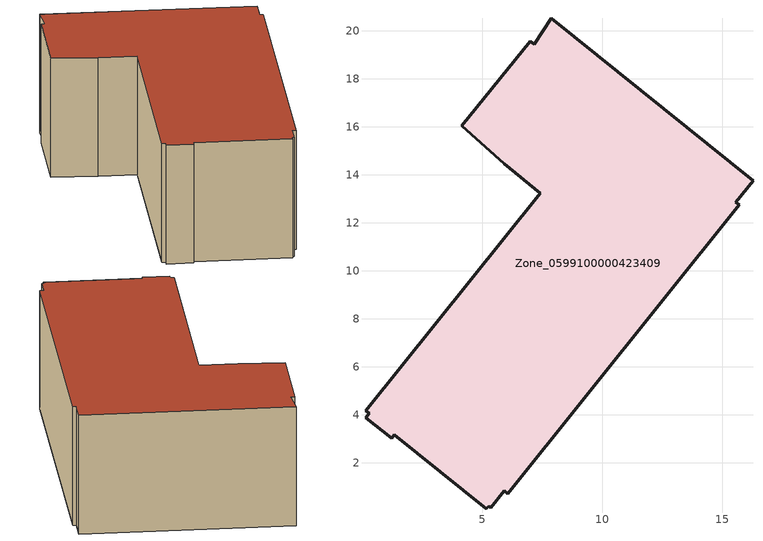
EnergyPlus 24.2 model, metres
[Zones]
Zone_0599100000423409
 floor ground (C_G): 15.56,12.85 15.71,12.74 6.06,0.71 5.92,0.82 5.36,0.12 5.27,0.18 5.17,0.07 1.34,3.15 1.23,3.02 0.15,3.88 0.29,4.05 0.14,4.16 7.42,13.23 5.91,14.45 4.16,16.04 7,19.57 7.17,19.43 7.87,20.52 16.29,13.75 z0
 wall outside (C_F): 15.71,12.74 15.56,12.85 16.29,13.75 7.87,20.52 7.17,19.43 7,19.57 4.16,16.04 5.91,14.45 7.42,13.23 0.14,4.16 0.29,4.05 0.15,3.88 1.23,3.02 1.34,3.15 5.17,0.07 5.27,0.18 5.36,0.12 5.92,0.82 6.06,0.71 15.71,12.74 z0:6.34
 roof outside (C_R): 0.14,4.16 0.29,4.05 0.15,3.88 1.23,3.02 1.34,3.15 5.17,0.07 5.27,0.18 5.36,0.12 5.92,0.82 6.06,0.71 15.71,12.74 15.56,12.85 16.29,13.75 7.87,20.52 7.17,19.43 7,19.57 4.16,16.04 5.91,14.45 7.42,13.23 z6.34
[BUILDING]
Pand.0599100000423409: North Axis=0; Terrain=City; Loads Convergence Tolerance Value=0.04; Temperature Convergence Tolerance Value=0.4; Solar Distribution=FullExterior; Maximum Number of Warmup Days=25; Minimum Number of Warmup Days=1
[Site:Location]
Rotterdam.The.Hague.AP_ZH_NLD Design_Conditions: Latitude=51.96; Longitude=4.45; Time Zone=1; Elevation=-4.5
[SITE:GROUNDTEMPERATURE:BUILDINGSURFACE]
18, 18, 18, 18, 18, 18, 18, 18, 18, 18, 18, 18
[MATERIAL] Thermal Absorptance=0.9; Solar Absorptance=0.7; Visible Absorptance=0.7
Name | Roughness | Thickness | Conductivity | Density | Specific Heat
G.D.1992-2005 | MediumSmooth | 0.15 | 0.06 | 540 | 1210
F.D.1992-2005 | Rough | 0.3 | 0.12 | 1920 | 840
R.D.1992-2005 | MediumRough | 0.2 | 0.08 | 1500 | 1000
[CONSTRUCTION]
C_G: G.D.1992-2005
C_F: F.D.1992-2005
C_R: R.D.1992-2005
[ZONE]
Zone_0599100000423409: Type=1; Multiplier=1; Ceiling Height=Autocalculate; Volume=Autocalculate; Floor Area=autocalculate; Part of Total Floor Area=Yes
[ZONEINFILTRATION:DESIGNFLOWRATE]
Infil_Zone_0599100000423409: Zone or ZoneList or Space or SpaceList=Zone_0599100000423409; Schedule=AlwaysOn; Design Flow Rate Calculation Method=Flow/Area; Flow Rate per Floor Area=0.0021; Constant Term Coefficient=1; Temperature Term Coefficient=0; Velocity Term Coefficient=0; Velocity Squared Term Coefficient=0
[HVACTEMPLATE:ZONE:IDEALLOADSAIRSYSTEM]
Zone_0599100000423409: Maximum Heating Supply Air Temperature=50; Minimum Cooling Supply Air Temperature=13; Maximum Heating Supply Air Humidity Ratio=0.0156; Minimum Cooling Supply Air Humidity Ratio=0.0077; Heating Limit=NoLimit; Cooling Limit=NoLimit; Dehumidification Control Type=ConstantSensibleHeatRatio; Cooling Sensible Heat Ratio=0.7; Dehumidification Setpoint=60; Humidification Control Type=None; Humidification Setpoint=30; Outdoor Air Method=None; Outdoor Air Flow Rate per Person=0.00944; Outdoor Air Flow Rate per Zone Floor Area=0; Outdoor Air Flow Rate per Zone=0; Demand Controlled Ventilation Type=None; Outdoor Air Economizer Type=NoEconomizer; Heat Recovery Type=None; Sensible Heat Recovery Effectiveness=0.7; Latent Heat Recovery Effectiveness=0.65
[ZONECONTROL:THERMOSTAT]
ThermostatControl_Zone_0599100000423409: Zone or ZoneList=Zone_0599100000423409; Control Type Schedule=DualSetpointControlType; Control 1=Thermostat_Zone_0599100000423409; Temperature Difference Between Cutout And Setpoint=0
[THERMOSTATSETPOINT:DUALSETPOINT]
Thermostat_Zone_0599100000423409: Heating Setpoint Temperature Schedule=HeatingSetpoint_Zone_0599100000423409; Cooling Setpoint Temperature Schedule=CoolingSetpoint_Zone_0599100000423409
[SCHEDULE:COMPACT]
HeatingSetpoint_Zone_0599100000423409: Through: 12/31, For: AllDays, Until: 24:00, 21
CoolingSetpoint_Zone_0599100000423409: Through: 12/31, For: AllDays, Until: 24:00, 24
DualSetpointControlType: Through: 12/31, For: AllDays, Until: 24:00, 4
AlwaysOn: Through: 12/31, For: AllDays, Until: 24:00, 1
